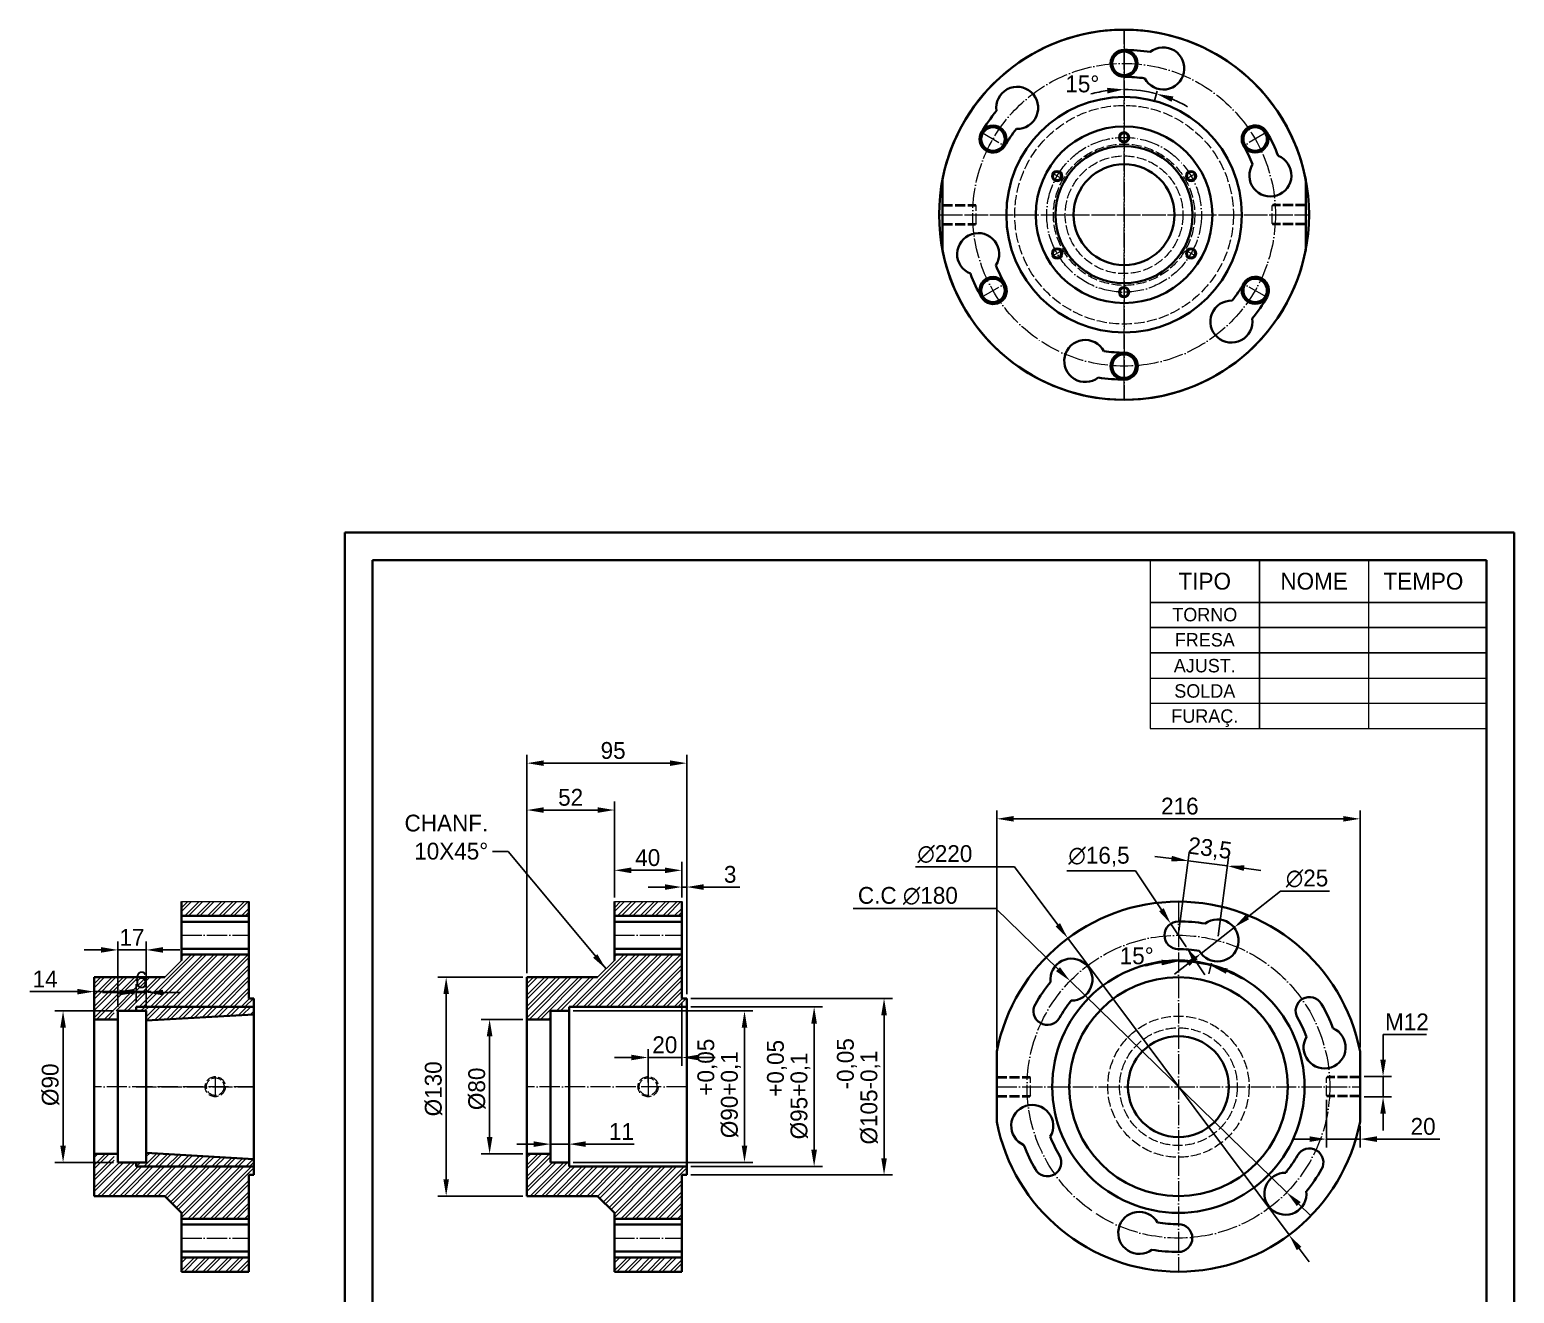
# Model space of a CAD drawing. Header units: millimetres. Extents: x 3332 to 4947, y 147 to 1429.
# Drawn here: x 3332 to 4215, y 678 to 1429 of the extents above; entities that cross this region are included whole.
import ezdxf

# ---------------------------------------------------------------- set-up
doc = ezdxf.new("R2010")
doc.units = ezdxf.units.MM
doc.header["$LTSCALE"] = 0.5
doc.linetypes.add('ACAD_ISO02W100', pattern=[15, 12, -3])
doc.linetypes.add('ACAD_ISO04W100', pattern=[30, 24, -3, 0, -3])
doc.layers.get('0').update_dxf_attribs({"lineweight": 13})
for name, color, linetype, lineweight in [('centro', 10, 'ACAD_ISO04W100', 5), ('contorno', 7, 'Continuous', 35), ('legenda', 7, 'Continuous', 35), ('tracejada', 170, 'ACAD_ISO02W100', 9)]:
    doc.layers.add(name, color=color, linetype=linetype, lineweight=lineweight)
for name, color, linetype in [('FINA', 1, 'Continuous'), ('hachura 1', 114, 'Continuous'), ('SL35', 7, 'Continuous')]:
    doc.layers.add(name, color=color, linetype=linetype)
doc.layers.add('isolante', color=7, linetype='Continuous', true_color=0xffb3c6)
doc.dimstyles.new('ISO-25', dxfattribs={"dimscale": 4, "dimtxt": 2.5, "dimasz": 2.5, "dimexe": 1.25, "dimexo": 0.625, "dimtad": 1, "dimtoh": 1, "dimdec": 1, "dimtxsty": 'Standard', "dimcen": 2.5, "dimclrd": 6, "dimclrt": 256, "dimadec": 0, "dimazin": 0, "dimtfac": 1, "dimtdec": 1, "dimtmove": 0, "dimatfit": 3, "dimfxl": 0, "dimarcsym": 0})

# ---------------------------------------------------------------- blocks, each defined once
blk = doc.blocks.new('*D14')
at = {"color": 0, "lineweight": -2, "transparency": 16777216}
for p, q in [((3907.07, 824.17), (3907.07, 965.01)), ((4123.07, 824.17), (4123.07, 965.01))]:
    blk.add_line(p, q, dxfattribs=at)
at = {"color": 6, "lineweight": -2, "transparency": 16777216}
blk.add_line((3917.07, 960.01), (4113.07, 960.01), dxfattribs=at)
at = {"color": 6, "transparency": 16777216}
for points in [[(3917.07, 961.67), (3917.07, 958.34), (3907.07, 960.01)], [(4113.07, 961.67), (4113.07, 958.34), (4123.07, 960.01)]]:
    blk.add_solid(points, dxfattribs=at)
at = {"layer": 'Defpoints', "color": 0, "transparency": 16777216}
for p in [(4123.07, 960.01), (3907.07, 821.67), (4123.07, 821.67)]:
    blk.add_point(p, dxfattribs=at)
at = {"lineweight": 9, "transparency": 16777216, "insert": (4015.92, 967.51), "char_height": 10, "attachment_point": 5}
blk.add_mtext('216', dxfattribs=at)
blk = doc.blocks.new('*D15')
at = {"color": 6, "lineweight": -2, "transparency": 16777216}
for p, q in [((3858.68, 931.52), (3917.56, 931.52)), ((3917.56, 931.52), (3943.33, 896.98)), ((4080.84, 712.62), (3949.3, 888.97)), ((4086.82, 704.6), (4092.79, 696.58))]:
    blk.add_line(p, q, dxfattribs=at)
at = {"color": 6, "transparency": 16777216}
for points in [[(3944.66, 897.98), (3941.99, 895.99), (3949.3, 888.97)], [(4088.15, 705.6), (4085.48, 703.6), (4080.84, 712.62)]]:
    blk.add_solid(points, dxfattribs=at)
at = {"layer": 'Defpoints', "color": 0, "transparency": 16777216}
for p in [(3949.3, 888.97), (4080.84, 712.62)]:
    blk.add_point(p, dxfattribs=at)
at = {"lineweight": 9, "transparency": 16777216, "insert": (3876.18, 939.02), "char_height": 10, "attachment_point": 5}
blk.add_mtext('∅220', dxfattribs=at)
blk = doc.blocks.new('*D16')
at = {"color": 6, "lineweight": -2, "transparency": 16777216}
for p, q in [((4010.98, 936.36), (4001.07, 937.67)), ((4020.9, 935.06), (4044.19, 931.99)), ((4054.11, 930.69), (4064.02, 929.38))]:
    blk.add_line(p, q, dxfattribs=at)
at = {"color": 0, "lineweight": -2, "transparency": 16777216}
for p, q in [((4015.4, 893.27), (4021.55, 940.01)), ((4038.69, 890.2), (4044.84, 936.95))]:
    blk.add_line(p, q, dxfattribs=at)
at = {"color": 6, "transparency": 16777216}
for points in [[(4011.2, 938.02), (4010.77, 934.71), (4020.9, 935.06)], [(4054.32, 932.34), (4053.89, 929.03), (4044.19, 931.99)]]:
    blk.add_solid(points, dxfattribs=at)
at = {"layer": 'Defpoints', "color": 0, "transparency": 16777216}
for p in [(4044.19, 931.99), (4015.07, 890.79), (4038.36, 887.72)]:
    blk.add_point(p, dxfattribs=at)
at = {"lineweight": 9, "transparency": 16777216, "insert": (4033.63, 941.79), "char_height": 10, "attachment_point": 5, "rotation": 352.5}
blk.add_mtext('23,5', dxfattribs=at)
blk = doc.blocks.new('*D17')
at = {"color": 0, "lineweight": -2, "transparency": 16777216}
blk.add_line((4034.74, 874.2), (4033.05, 867.89), dxfattribs=at)
at = {"color": 6, "lineweight": -2, "transparency": 16777216}
for start, end in [(97.69958, 105.39916), (75, 90), (59.60084, 67.30042)]:
    blk.add_arc((4015.07, 800.79), 74.47, start, end, dxfattribs=at)
at = {"color": 6, "transparency": 16777216}
for points in [[(4004.98, 876.25), (4005.21, 872.93), (4015.07, 875.26)], [(4043.27, 867.92), (4044.35, 871.07), (4034.34, 872.72)]]:
    blk.add_solid(points, dxfattribs=at)
at = {"layer": 'Defpoints', "color": 0, "transparency": 16777216}
for p in [(4015.07, 910.79), (4041.34, 898.83), (4028, 874.13), (4035.39, 876.62), (4015.07, 690.79)]:
    blk.add_point(p, dxfattribs=at)
at = {"lineweight": 9, "transparency": 16777216, "insert": (3990.25, 878.5), "char_height": 10, "attachment_point": 5}
blk.add_mtext('15°', dxfattribs=at)
blk = doc.blocks.new('*D18')
at = {"color": 0, "lineweight": -2, "transparency": 16777216}
for p, q in [((4103.06, 793.04), (4103.06, 764.62)), ((4123.07, 777.41), (4123.07, 764.62))]:
    blk.add_line(p, q, dxfattribs=at)
at = {"color": 6, "lineweight": -2, "transparency": 16777216}
for p, q in [((4093.06, 769.62), (4083.06, 769.62)), ((4103.06, 769.62), (4123.07, 769.62)), ((4133.07, 769.62), (4170.57, 769.62))]:
    blk.add_line(p, q, dxfattribs=at)
at = {"color": 6, "transparency": 16777216}
for points in [[(4093.06, 771.29), (4093.06, 767.96), (4103.06, 769.62)], [(4133.07, 771.29), (4133.07, 767.96), (4123.07, 769.62)]]:
    blk.add_solid(points, dxfattribs=at)
at = {"layer": 'Defpoints', "color": 0, "transparency": 16777216}
for p in [(4103.06, 795.54), (4123.07, 779.91), (4123.07, 769.62)]:
    blk.add_point(p, dxfattribs=at)
at = {"lineweight": 9, "transparency": 16777216, "insert": (4160.57, 777.12), "char_height": 10, "attachment_point": 5}
blk.add_mtext('20', dxfattribs=at)
blk = doc.blocks.new('*D19')
at = {"color": 6, "lineweight": -2, "transparency": 16777216}
for p, q in [((4136.77, 816.79), (4136.77, 831.79)), ((4136.77, 831.79), (4162.61, 831.79)), ((4136.77, 794.79), (4136.77, 806.79)), ((4136.77, 784.79), (4136.77, 774.79))]:
    blk.add_line(p, q, dxfattribs=at)
at = {"color": 0, "lineweight": -2, "transparency": 16777216}
for p, q in [((4125.57, 806.79), (4141.77, 806.79)), ((4125.57, 794.79), (4141.77, 794.79))]:
    blk.add_line(p, q, dxfattribs=at)
at = {"color": 6, "transparency": 16777216}
for points in [[(4135.11, 816.79), (4138.44, 816.79), (4136.77, 806.79)], [(4135.11, 784.79), (4138.44, 784.79), (4136.77, 794.79)]]:
    blk.add_solid(points, dxfattribs=at)
at = {"layer": 'Defpoints', "color": 0, "transparency": 16777216}
for p in [(4123.07, 806.79), (4136.77, 806.79), (4123.07, 794.79)]:
    blk.add_point(p, dxfattribs=at)
at = {"lineweight": 9, "transparency": 16777216, "insert": (4150.94, 839.29), "char_height": 10, "attachment_point": 5}
blk.add_mtext('M12', dxfattribs=at)
blk = doc.blocks.new('*D20')
at = {"color": 6, "lineweight": -2, "transparency": 16777216}
for p, q in [((3821.67, 906.68), (3906.5, 906.68)), ((3906.5, 906.68), (3943.48, 870.61)), ((4079.5, 737.95), (3950.64, 863.63)), ((4086.66, 730.97), (4093.82, 723.99))]:
    blk.add_line(p, q, dxfattribs=at)
at = {"color": 6, "transparency": 16777216}
for points in [[(3944.64, 871.8), (3942.32, 869.42), (3950.64, 863.63)], [(4087.83, 732.17), (4085.5, 729.78), (4079.5, 737.95)]]:
    blk.add_solid(points, dxfattribs=at)
at = {"layer": 'Defpoints', "color": 0, "transparency": 16777216}
for p in [(3950.64, 863.63), (4079.5, 737.95)]:
    blk.add_point(p, dxfattribs=at)
at = {"lineweight": 9, "transparency": 16777216, "insert": (3854.17, 914.18), "char_height": 10, "attachment_point": 5}
blk.add_mtext('C.C ∅180', dxfattribs=at)
blk = doc.blocks.new('*D22')
at = {"color": 6, "lineweight": -2, "transparency": 16777216}
for p, q in [((4075.7, 917), (4056.07, 901.61)), ((4104.87, 917), (4075.7, 917)), ((4028.53, 880.01), (4048.2, 895.44)), ((4020.66, 873.84), (4012.79, 867.67))]:
    blk.add_line(p, q, dxfattribs=at)
at = {"color": 6, "transparency": 16777216}
for points in [[(4055.04, 902.92), (4057.1, 900.29), (4048.2, 895.44)], [(4019.63, 875.15), (4021.69, 872.53), (4028.53, 880.01)]]:
    blk.add_solid(points, dxfattribs=at)
at = {"layer": 'Defpoints', "color": 0, "transparency": 16777216}
for p in [(4048.2, 895.44), (4028.53, 880.01)]:
    blk.add_point(p, dxfattribs=at)
at = {"transparency": 16777216, "insert": (4091.54, 924.5), "char_height": 10, "attachment_point": 5}
blk.add_mtext('∅25', dxfattribs=at)
blk = doc.blocks.new('*U25')
at = {"layer": 'centro'}
blk.add_line((0, 8), (0, -8), dxfattribs=at)
at = {"layer": 'contorno'}
for radius in [8, 7]:
    blk.add_circle((0, 0), radius, dxfattribs=at)
blk = doc.blocks.new('*U26')
at = {"layer": 'contorno', "color": 0, "linetype": 'ByBlock', "lineweight": -2, "transparency": 16777216}
blk.add_blockref('*U25', (8300.87, 2568.16), dxfattribs=at)
for p, rotation in [((8222.93, 2523.16), 59.99999999999999), ((8378.81, 2523.16), 300.0000000000001), ((8222.93, 2433.16), 120), ((8378.81, 2433.16), 240), ((8300.87, 2388.16), 180)]:
    blk.add_blockref('*U25', p, dxfattribs=dict(at, rotation=rotation))
blk = doc.blocks.new('*U27')
at = {"layer": 'centro'}
blk.add_line((0, -3), (0, 3), dxfattribs=at)
at = {"layer": 'contorno'}
for radius in [3, 2.5]:
    blk.add_circle((0, 0), radius, dxfattribs=at)
blk = doc.blocks.new('*U28')
at = {"layer": 'contorno', "color": 0, "linetype": 'ByBlock', "lineweight": -2, "transparency": 16777216}
blk.add_blockref('*U27', (14663.28, 2524.16), dxfattribs=at)
for p, rotation in [((14623.45, 2501.16), 60.00000000000001), ((14703.12, 2501.16), 299.9999999999999), ((14623.45, 2455.16), 120), ((14703.12, 2455.16), 240), ((14663.28, 2432.16), 180)]:
    blk.add_blockref('*U27', p, dxfattribs=dict(at, rotation=rotation))
blk = doc.blocks.new('*D36')
at = {"color": 0, "lineweight": -2, "transparency": 16777216}
blk.add_line((4002.42, 1392.5), (4000.73, 1386.19), dxfattribs=at)
at = {"color": 6, "lineweight": -2, "transparency": 16777216}
for start, end in [(97.69958, 105.39916), (75, 90), (59.60084, 67.30042)]:
    blk.add_arc((3982.75, 1319.09), 74.47, start, end, dxfattribs=at)
at = {"color": 6, "transparency": 16777216}
for points in [[(3972.66, 1394.55), (3972.88, 1391.22), (3982.75, 1393.56)], [(4010.95, 1386.21), (4012.03, 1389.37), (4002.02, 1391.02)]]:
    blk.add_solid(points, dxfattribs=at)
at = {"layer": 'Defpoints', "color": 0, "transparency": 16777216}
for p in [(3982.75, 1429.09), (4009.02, 1417.13), (4003.07, 1394.91), (3995.68, 1392.43), (3982.75, 1209.09)]:
    blk.add_point(p, dxfattribs=at)
at = {"lineweight": 9, "transparency": 16777216, "insert": (3957.93, 1396.8), "char_height": 10, "attachment_point": 5}
blk.add_mtext('15°', dxfattribs=at)
blk = doc.blocks.new('*U34')
at = {"layer": 'contorno'}
for centre, radius, start, end in [((-13.9, 3.07), 8, 90, 270), ((-13.9, -86.93), 98, 80.8622, 90), ((9.4, 0), 12.5, 207.92184, 128.20169), ((-13.9, -86.93), 82, 81.4092, 90)]:
    blk.add_arc(centre, radius, start, end, dxfattribs=at)
blk = doc.blocks.new('*U35')
at = {"layer": 'contorno', "color": 0, "linetype": 'ByBlock', "lineweight": -2, "transparency": 16777216}
blk.add_blockref('*U34', (4028.97, 887.72), dxfattribs=at)
for p, rotation in [((3946.79, 856.19), 60.00000000000001), ((4097.36, 832.32), 299.9999999999999), ((3933.01, 769.26), 120), ((4083.58, 745.39), 240), ((4001.4, 713.86), 180)]:
    blk.add_blockref('*U34', p, dxfattribs=dict(at, rotation=rotation))
blk = doc.blocks.new('*D37')
at = {"color": 0, "lineweight": -2, "transparency": 16777216}
for p, q in [((3627.67, 868.29), (3627.67, 998.09)), ((3722.67, 855.79), (3722.67, 998.09))]:
    blk.add_line(p, q, dxfattribs=at)
at = {"color": 6, "lineweight": -2, "transparency": 16777216}
blk.add_line((3637.67, 993.09), (3712.67, 993.09), dxfattribs=at)
at = {"color": 6, "transparency": 16777216}
for points in [[(3637.67, 994.76), (3637.67, 991.43), (3627.67, 993.09)], [(3712.67, 994.76), (3712.67, 991.43), (3722.67, 993.09)]]:
    blk.add_solid(points, dxfattribs=at)
at = {"layer": 'Defpoints', "color": 0, "transparency": 16777216}
for p in [(3722.67, 993.09), (3627.67, 865.79), (3722.67, 853.29)]:
    blk.add_point(p, dxfattribs=at)
at = {"transparency": 16777216, "insert": (3678.9, 1000.59), "char_height": 10, "attachment_point": 5}
blk.add_mtext('95', dxfattribs=at)
blk = doc.blocks.new('*D38')
at = {"color": 6, "lineweight": -2, "transparency": 16777216}
for p, q in [((3709.67, 919.44), (3699.67, 919.44)), ((3719.67, 919.44), (3722.67, 919.44)), ((3732.67, 919.44), (3754.34, 919.44))]:
    blk.add_line(p, q, dxfattribs=at)
at = {"color": 0, "lineweight": -2, "transparency": 16777216}
for p, q in [((3719.67, 913.29), (3719.67, 924.44)), ((3722.67, 855.79), (3722.67, 924.44))]:
    blk.add_line(p, q, dxfattribs=at)
at = {"color": 6, "transparency": 16777216}
for points in [[(3709.67, 921.11), (3709.67, 917.78), (3719.67, 919.44)], [(3732.67, 921.11), (3732.67, 917.78), (3722.67, 919.44)]]:
    blk.add_solid(points, dxfattribs=at)
at = {"layer": 'Defpoints', "color": 0, "transparency": 16777216}
for p in [(3722.67, 919.44), (3719.67, 910.79), (3722.67, 853.29)]:
    blk.add_point(p, dxfattribs=at)
at = {"transparency": 16777216, "insert": (3748.51, 926.94), "char_height": 10, "attachment_point": 5}
blk.add_mtext('3', dxfattribs=at)
blk = doc.blocks.new('*D39')
at = {"color": 0, "lineweight": -2, "transparency": 16777216}
for p, q in [((3679.67, 913.29), (3679.67, 934.4)), ((3719.67, 913.29), (3719.67, 934.4))]:
    blk.add_line(p, q, dxfattribs=at)
at = {"color": 6, "lineweight": -2, "transparency": 16777216}
blk.add_line((3689.67, 929.4), (3709.67, 929.4), dxfattribs=at)
at = {"color": 6, "transparency": 16777216}
for points in [[(3689.67, 931.06), (3689.67, 927.73), (3679.67, 929.4)], [(3709.67, 931.06), (3709.67, 927.73), (3719.67, 929.4)]]:
    blk.add_solid(points, dxfattribs=at)
at = {"layer": 'Defpoints', "color": 0, "transparency": 16777216}
for p in [(3719.67, 929.4), (3679.67, 910.79), (3719.67, 910.79)]:
    blk.add_point(p, dxfattribs=at)
at = {"transparency": 16777216, "insert": (3699.49, 936.9), "char_height": 10, "attachment_point": 5}
blk.add_mtext('40', dxfattribs=at)
blk = doc.blocks.new('*D40')
at = {"color": 0, "lineweight": -2, "transparency": 16777216}
for p, q in [((3627.67, 868.29), (3627.67, 970.23)), ((3679.67, 913.29), (3679.67, 970.23))]:
    blk.add_line(p, q, dxfattribs=at)
at = {"color": 6, "lineweight": -2, "transparency": 16777216}
blk.add_line((3637.67, 965.23), (3669.67, 965.23), dxfattribs=at)
at = {"color": 6, "transparency": 16777216}
for points in [[(3637.67, 966.89), (3637.67, 963.56), (3627.67, 965.23)], [(3669.67, 966.89), (3669.67, 963.56), (3679.67, 965.23)]]:
    blk.add_solid(points, dxfattribs=at)
at = {"layer": 'Defpoints', "color": 0, "transparency": 16777216}
for p in [(3679.67, 965.23), (3679.67, 910.79), (3627.67, 865.79)]:
    blk.add_point(p, dxfattribs=at)
at = {"transparency": 16777216, "insert": (3653.65, 972.73), "char_height": 10, "attachment_point": 5}
blk.add_mtext('52', dxfattribs=at)
blk = doc.blocks.new('*D41')
at = {"color": 0, "lineweight": -2, "transparency": 16777216}
for p, q in [((3625.17, 865.79), (3574.63, 865.79)), ((3625.17, 735.79), (3574.63, 735.79))]:
    blk.add_line(p, q, dxfattribs=at)
at = {"color": 6, "lineweight": -2, "transparency": 16777216}
blk.add_line((3579.63, 745.79), (3579.63, 855.79), dxfattribs=at)
at = {"color": 6, "transparency": 16777216}
for points in [[(3577.97, 855.79), (3581.3, 855.79), (3579.63, 865.79)], [(3577.97, 745.79), (3581.3, 745.79), (3579.63, 735.79)]]:
    blk.add_solid(points, dxfattribs=at)
at = {"layer": 'Defpoints', "color": 0, "transparency": 16777216}
for p in [(3579.63, 865.79), (3627.67, 865.79), (3627.67, 735.79)]:
    blk.add_point(p, dxfattribs=at)
at = {"transparency": 16777216, "insert": (3572.13, 799.5), "char_height": 10, "attachment_point": 5, "rotation": 90}
blk.add_mtext('Ø130', dxfattribs=at)
blk = doc.blocks.new('*D42')
at = {"color": 0, "lineweight": -2, "transparency": 16777216}
for p, q in [((3625.17, 840.79), (3600.45, 840.79)), ((3625.17, 760.79), (3600.45, 760.79))]:
    blk.add_line(p, q, dxfattribs=at)
at = {"color": 6, "lineweight": -2, "transparency": 16777216}
blk.add_line((3605.45, 770.79), (3605.45, 830.79), dxfattribs=at)
at = {"color": 6, "transparency": 16777216}
for points in [[(3603.78, 830.79), (3607.11, 830.79), (3605.45, 840.79)], [(3603.78, 770.79), (3607.11, 770.79), (3605.45, 760.79)]]:
    blk.add_solid(points, dxfattribs=at)
at = {"layer": 'Defpoints', "color": 0, "transparency": 16777216}
for p in [(3605.45, 840.79), (3627.67, 840.79), (3627.67, 760.79)]:
    blk.add_point(p, dxfattribs=at)
at = {"transparency": 16777216, "insert": (3597.95, 799.5), "char_height": 10, "attachment_point": 5, "rotation": 90}
blk.add_mtext('Ø80', dxfattribs=at)
blk = doc.blocks.new('*D43')
at = {"color": 0, "lineweight": -2, "transparency": 16777216}
for p, q in [((3725.17, 853.29), (3845.02, 853.29)), ((3725.17, 748.29), (3845.02, 748.29))]:
    blk.add_line(p, q, dxfattribs=at)
at = {"color": 6, "lineweight": -2, "transparency": 16777216}
blk.add_line((3840.02, 758.29), (3840.02, 843.29), dxfattribs=at)
at = {"color": 6, "transparency": 16777216}
for points in [[(3838.36, 843.29), (3841.69, 843.29), (3840.02, 853.29)], [(3838.36, 758.29), (3841.69, 758.29), (3840.02, 748.29)]]:
    blk.add_solid(points, dxfattribs=at)
at = {"layer": 'Defpoints', "color": 0, "transparency": 16777216}
for p in [(3722.67, 853.29), (3840.02, 853.29), (3722.67, 748.29)]:
    blk.add_point(p, dxfattribs=at)
at = {"lineweight": 9, "transparency": 16777216, "insert": (3824.19, 798.02), "char_height": 10, "attachment_point": 5, "rotation": 90}
blk.add_mtext('Ø105\\S-0,05^ -0,1;', dxfattribs=at)
blk = doc.blocks.new('*D44')
at = {"color": 0, "lineweight": -2, "transparency": 16777216}
for p, q in [((3725.17, 848.29), (3803.43, 848.29)), ((3725.17, 753.29), (3803.43, 753.29))]:
    blk.add_line(p, q, dxfattribs=at)
at = {"color": 6, "lineweight": -2, "transparency": 16777216}
blk.add_line((3798.43, 838.29), (3798.43, 763.29), dxfattribs=at)
at = {"color": 6, "transparency": 16777216}
for points in [[(3796.76, 838.29), (3800.09, 838.29), (3798.43, 848.29)], [(3796.76, 763.29), (3800.09, 763.29), (3798.43, 753.29)]]:
    blk.add_solid(points, dxfattribs=at)
at = {"layer": 'Defpoints', "color": 0, "transparency": 16777216}
for p in [(3722.67, 848.29), (3722.67, 753.29), (3798.43, 753.29)]:
    blk.add_point(p, dxfattribs=at)
at = {"lineweight": 9, "transparency": 16777216, "insert": (3782.59, 799.02), "char_height": 10, "attachment_point": 5, "rotation": 90}
blk.add_mtext('Ø95\\S+0,05^ +0,1;', dxfattribs=at)
blk = doc.blocks.new('*D45')
at = {"color": 0, "lineweight": -2, "transparency": 16777216}
for p, q in [((3655.17, 845.79), (3762.02, 845.79)), ((3655.17, 755.79), (3762.02, 755.79))]:
    blk.add_line(p, q, dxfattribs=at)
at = {"color": 6, "lineweight": -2, "transparency": 16777216}
blk.add_line((3757.02, 835.79), (3757.02, 765.79), dxfattribs=at)
at = {"color": 6, "transparency": 16777216}
for points in [[(3755.36, 835.79), (3758.69, 835.79), (3757.02, 845.79)], [(3755.36, 765.79), (3758.69, 765.79), (3757.02, 755.79)]]:
    blk.add_solid(points, dxfattribs=at)
at = {"layer": 'Defpoints', "color": 0, "transparency": 16777216}
for p in [(3652.67, 845.79), (3652.67, 755.79), (3757.02, 755.79)]:
    blk.add_point(p, dxfattribs=at)
at = {"lineweight": 9, "transparency": 16777216, "insert": (3741.19, 799.74), "char_height": 10, "attachment_point": 5, "rotation": 90}
blk.add_mtext('Ø90\\S+0,05^ +0,1;', dxfattribs=at)
blk = doc.blocks.new('*D48')
at = {"color": 6, "lineweight": -2, "transparency": 16777216}
for p, q in [((3948.67, 929.1), (3989.51, 929.1)), ((3989.51, 929.1), (4004.94, 905.97)), ((4019.65, 883.93), (4010.49, 897.65)), ((4025.2, 875.61), (4030.75, 867.29))]:
    blk.add_line(p, q, dxfattribs=at)
at = {"color": 6, "transparency": 16777216}
for points in [[(4006.33, 906.9), (4003.55, 905.05), (4010.49, 897.65)], [(4026.59, 876.54), (4023.82, 874.69), (4019.65, 883.93)]]:
    blk.add_solid(points, dxfattribs=at)
at = {"layer": 'Defpoints', "color": 0, "transparency": 16777216}
for p in [(4010.49, 897.65), (4019.65, 883.93)]:
    blk.add_point(p, dxfattribs=at)
at = {"transparency": 16777216, "insert": (3967.84, 937.43), "char_height": 10, "attachment_point": 5}
blk.add_mtext('∅16,5', dxfattribs=at)
blk = doc.blocks.new('*U49')
at = {"layer": 'contorno'}
for centre, radius, start, end in [((-13.77, 3.07), 8.25, 90, 270), ((-13.77, -86.68), 98, 80.70255, 90), ((9.52, 0), 12.5, 209.34562, 126.64592), ((-13.77, -87.18), 82, 81.304, 90)]:
    blk.add_arc(centre, radius, start, end, dxfattribs=at)
blk = doc.blocks.new('*U50')
at = {"layer": 'contorno', "color": 0, "linetype": 'ByBlock', "lineweight": -2, "transparency": 16777216}
blk.add_blockref('*U49', (4028.84, 887.72), dxfattribs=at)
for p, rotation in [((3946.67, 856.18), 60.00000000000001), ((4097.24, 832.33), 299.9999999999999), ((3932.9, 769.25), 120), ((4083.47, 745.4), 240), ((4001.3, 713.86), 180)]:
    blk.add_blockref('*U49', p, dxfattribs=dict(at, rotation=rotation))
blk = doc.blocks.new('*D56')
at = {"color": 0, "lineweight": -2, "transparency": 16777216}
for p, q in [((3719.67, 850.79), (3719.67, 813.13)), ((3699.67, 803.29), (3699.67, 823.13))]:
    blk.add_line(p, q, dxfattribs=at)
at = {"color": 6, "lineweight": -2, "transparency": 16777216}
for p, q in [((3689.67, 818.13), (3679.67, 818.13)), ((3719.67, 818.13), (3699.67, 818.13)), ((3729.67, 818.13), (3739.67, 818.13))]:
    blk.add_line(p, q, dxfattribs=at)
at = {"color": 6, "transparency": 16777216}
for points in [[(3689.67, 819.8), (3689.67, 816.47), (3699.67, 818.13)], [(3729.67, 819.8), (3729.67, 816.47), (3719.67, 818.13)]]:
    blk.add_solid(points, dxfattribs=at)
at = {"layer": 'Defpoints', "color": 0, "transparency": 16777216}
for p in [(3719.67, 853.29), (3699.67, 818.13), (3699.67, 800.79)]:
    blk.add_point(p, dxfattribs=at)
at = {"transparency": 16777216, "insert": (3709.67, 825.63), "char_height": 10, "attachment_point": 5}
blk.add_mtext('20', dxfattribs=at)
blk = doc.blocks.new('*D60')
at = {"layer": 'contorno', "color": 0, "lineweight": -2, "transparency": 16777216}
for p, q in [((3641.67, 758.29), (3641.67, 771.63)), ((3652.67, 758.29), (3652.67, 771.63))]:
    blk.add_line(p, q, dxfattribs=at)
at = {"layer": 'contorno', "color": 6, "lineweight": -2, "transparency": 16777216}
for p, q in [((3631.67, 766.63), (3621.67, 766.63)), ((3641.67, 766.63), (3652.67, 766.63)), ((3662.67, 766.63), (3691.34, 766.63))]:
    blk.add_line(p, q, dxfattribs=at)
at = {"layer": 'contorno', "color": 6, "transparency": 16777216}
for points in [[(3631.67, 768.3), (3631.67, 764.97), (3641.67, 766.63)], [(3662.67, 768.3), (3662.67, 764.97), (3652.67, 766.63)]]:
    blk.add_solid(points, dxfattribs=at)
at = {"layer": 'Defpoints', "color": 0, "transparency": 16777216}
for p in [(3652.67, 766.63), (3641.67, 755.79), (3652.67, 755.79)]:
    blk.add_point(p, dxfattribs=at)
at = {"layer": 'contorno', "transparency": 16777216, "insert": (3683.84, 774.13), "char_height": 10, "attachment_point": 5}
blk.add_mtext('11', dxfattribs=at)
blk = doc.blocks.new('*D65')
at = {"color": 0, "lineweight": -2, "transparency": 16777216}
for p, q in [((3384.29, 848.29), (3384.29, 887.08)), ((3401.29, 848.29), (3401.29, 887.08))]:
    blk.add_line(p, q, dxfattribs=at)
at = {"color": 6, "lineweight": -2, "transparency": 16777216}
for p, q in [((3374.29, 882.08), (3364.29, 882.08)), ((3401.29, 882.08), (3384.29, 882.08)), ((3411.29, 882.08), (3421.29, 882.08))]:
    blk.add_line(p, q, dxfattribs=at)
at = {"color": 6, "transparency": 16777216}
for points in [[(3374.29, 883.75), (3374.29, 880.42), (3384.29, 882.08)], [(3411.29, 883.75), (3411.29, 880.42), (3401.29, 882.08)]]:
    blk.add_solid(points, dxfattribs=at)
at = {"layer": 'Defpoints', "color": 0, "transparency": 16777216}
for p in [(3384.29, 882.08), (3384.29, 845.79), (3401.29, 845.79)]:
    blk.add_point(p, dxfattribs=at)
at = {"transparency": 16777216, "insert": (3392.79, 889.58), "char_height": 10, "attachment_point": 5}
blk.add_mtext('17', dxfattribs=at)
blk = doc.blocks.new('*D66')
at = {"color": 0, "lineweight": -2, "transparency": 16777216}
for p, q in [((3381.79, 845.79), (3346.81, 845.79)), ((3381.79, 755.79), (3346.81, 755.79))]:
    blk.add_line(p, q, dxfattribs=at)
at = {"color": 6, "lineweight": -2, "transparency": 16777216}
blk.add_line((3351.81, 765.79), (3351.81, 835.79), dxfattribs=at)
at = {"color": 6, "transparency": 16777216}
for points in [[(3350.15, 835.79), (3353.48, 835.79), (3351.81, 845.79)], [(3350.15, 765.79), (3353.48, 765.79), (3351.81, 755.79)]]:
    blk.add_solid(points, dxfattribs=at)
at = {"layer": 'Defpoints', "color": 0, "transparency": 16777216}
for p in [(3351.81, 845.79), (3384.29, 845.79), (3384.29, 755.79)]:
    blk.add_point(p, dxfattribs=at)
at = {"transparency": 16777216, "insert": (3344.31, 801.92), "char_height": 10, "attachment_point": 5, "rotation": 90}
blk.add_mtext('Ø90', dxfattribs=at)
blk = doc.blocks.new('*D67')
at = {"color": 6, "lineweight": -2, "transparency": 16777216}
for p, q in [((3385.29, 856.74), (3375.29, 856.74)), ((3395.29, 856.74), (3401.29, 856.74)), ((3411.29, 856.74), (3421.29, 856.74))]:
    blk.add_line(p, q, dxfattribs=at)
at = {"color": 0, "lineweight": -2, "transparency": 16777216}
for p, q in [((3395.29, 850.79), (3395.29, 861.74)), ((3401.29, 848.29), (3401.29, 861.74))]:
    blk.add_line(p, q, dxfattribs=at)
at = {"color": 6, "transparency": 16777216}
for points in [[(3385.29, 858.4), (3385.29, 855.07), (3395.29, 856.74)], [(3411.29, 858.4), (3411.29, 855.07), (3401.29, 856.74)]]:
    blk.add_solid(points, dxfattribs=at)
at = {"layer": 'Defpoints', "color": 0, "transparency": 16777216}
for p in [(3401.29, 856.74), (3395.29, 848.29), (3401.29, 845.79)]:
    blk.add_point(p, dxfattribs=at)
at = {"transparency": 16777216, "insert": (3398.29, 864.24), "char_height": 10, "attachment_point": 5}
blk.add_mtext('6', dxfattribs=at)
blk = doc.blocks.new('*D72')
at = {"layer": 'contorno', "color": 6, "lineweight": -2, "transparency": 16777216}
for p, q in [((3360.29, 857.29), (3331.96, 857.29)), ((3384.29, 857.29), (3370.29, 857.29)), ((3394.29, 857.29), (3404.29, 857.29))]:
    blk.add_line(p, q, dxfattribs=at)
at = {"layer": 'contorno', "color": 0, "lineweight": -2, "transparency": 16777216}
for p, q in [((3370.29, 848.29), (3370.29, 862.29)), ((3384.29, 848.29), (3384.29, 862.29))]:
    blk.add_line(p, q, dxfattribs=at)
at = {"layer": 'contorno', "color": 6, "transparency": 16777216}
for points in [[(3360.29, 858.95), (3360.29, 855.62), (3370.29, 857.29)], [(3394.29, 858.95), (3394.29, 855.62), (3384.29, 857.29)]]:
    blk.add_solid(points, dxfattribs=at)
at = {"layer": 'Defpoints', "color": 0, "transparency": 16777216}
for p in [(3370.29, 857.29), (3370.29, 845.79), (3384.29, 845.79)]:
    blk.add_point(p, dxfattribs=at)
at = {"layer": 'contorno', "transparency": 16777216, "insert": (3341.12, 864.79), "char_height": 10, "attachment_point": 5}
blk.add_mtext('14', dxfattribs=at)

msp = doc.modelspace()

# ---------------------------------------------------------------- hatches: boundary and pattern name
at = {"layer": 'hachura 1'}
h = msp.add_hatch(dxfattribs=at)
h.set_pattern_fill('ANSI32', color=256, scale=0.5)
h.set_pattern_definition([(45, (-16685.2138, -1426.2037), (-3.367596, 3.367596), []), (45, (-16682.9687, -1426.2037), (-3.367596, 3.367596), [])])
h.paths.add_polyline_path([(3422.29, 910.79), (3422.29, 902.29), (3462.29, 902.29), (3462.29, 910.79)])
h.paths.add_polyline_path([(3465.29, 848.29), (3465.29, 853.29), (3462.29, 853.29), (3462.29, 879.29), (3422.29, 879.29), (3422.29, 875.79), (3412.29, 865.79), (3370.29, 865.79), (3370.29, 840.79), (3382.29, 840.79), (3382.29, 845.79), (3395.29, 845.79), (3395.29, 848.29)])
h.paths.add_polyline_path([(3395.29, 753.29), (3395.29, 755.79), (3382.29, 755.79), (3382.29, 760.79), (3370.29, 760.79), (3370.29, 735.79), (3412.29, 735.79), (3422.29, 725.79), (3422.29, 722.29), (3462.29, 722.29), (3462.29, 748.29), (3465.29, 748.29), (3465.29, 753.29)])
h.paths.add_polyline_path([(3462.29, 690.79), (3462.29, 699.29), (3422.29, 699.29), (3422.29, 690.79)])
h = msp.add_hatch(dxfattribs=at)
h.set_pattern_fill('ANSI32', color=256, scale=0.5)
h.set_pattern_definition([(45, (-16427.833, -1426.2037), (-3.367596, 3.367596), []), (45, (-16425.588, -1426.2037), (-3.367596, 3.367596), [])])
h.paths.add_polyline_path([(3679.67, 910.79), (3679.67, 902.29), (3719.67, 902.29), (3719.67, 910.79)])
h.paths.add_polyline_path([(3722.67, 848.29), (3722.67, 853.29), (3719.67, 853.29), (3719.67, 879.29), (3679.67, 879.29), (3679.67, 875.79), (3669.67, 865.79), (3627.67, 865.79), (3627.67, 840.79), (3641.67, 840.79), (3641.67, 845.79), (3652.67, 845.79), (3652.67, 848.29)])
h.paths.add_polyline_path([(3652.67, 753.29), (3652.67, 755.79), (3641.67, 755.79), (3641.67, 760.79), (3627.67, 760.79), (3627.67, 735.79), (3669.67, 735.79), (3679.67, 725.79), (3679.67, 722.29), (3719.67, 722.29), (3719.67, 748.29), (3722.67, 748.29), (3722.67, 753.29)])
h.paths.add_polyline_path([(3719.67, 690.79), (3719.67, 699.29), (3679.67, 699.29), (3679.67, 690.79)])
at = {"layer": 'isolante'}
h = msp.add_hatch(dxfattribs=at)
h.set_pattern_fill('ANSI32', color=256, scale=0.5)
h.set_pattern_definition([(45, (-16805.464, -1421.8864), (-3.367596, 3.367596), []), (45, (-16803.219, -1421.8864), (-3.367596, 3.367596), [])])
h.paths.add_polyline_path([(3465.29, 843.79), (3465.29, 848.29), (3395.29, 848.29), (3395.29, 845.79), (3401.29, 845.79), (3401.29, 840.13)])
h.paths.add_polyline_path([(3401.29, 761.45), (3401.29, 755.79), (3395.29, 755.79), (3395.29, 753.29), (3465.29, 753.29), (3465.29, 757.79)])

# ---------------------------------------------------------------- linework, layer by layer
at = {"color": 0}
for p, q in [((3422.29, 910.79), (3462.29, 910.79)), ((3679.67, 910.79), (3719.67, 910.79)), ((3412.29, 865.79), (3422.29, 875.79)), ((3669.67, 865.79), (3679.67, 875.79))]:
    msp.add_line(p, q, dxfattribs=at)
for points in [[(3998.24, 1028.67), (4198.24, 1028.67), (4198.24, 1113.67), (3998.24, 1113.67)], [(3998.24, 1113.67), (3998.24, 1088.67), (4198.24, 1088.67), (4198.24, 1113.67)], [(3998.24, 1028.67), (4063.24, 1028.67), (4063.24, 1113.67), (3998.24, 1113.67)], [(4063.24, 1028.67), (4128.24, 1028.67), (4128.24, 1113.67), (4063.24, 1113.67)], [(3998.24, 1088.67), (3998.24, 1073.67), (4198.24, 1073.67), (4198.24, 1088.67)], [(3998.24, 1013.67), (4063.24, 1013.67), (4063.24, 1088.67), (3998.24, 1088.67)], [(3998.24, 1013.67), (4198.24, 1013.67), (4198.24, 1088.67), (3998.24, 1088.67)], [(4063.24, 1013.67), (4128.24, 1013.67), (4128.24, 1088.67), (4063.24, 1088.67)], [(3998.24, 1073.67), (3998.24, 1058.67), (4198.24, 1058.67), (4198.24, 1073.67)], [(3998.24, 1058.67), (3998.24, 1043.67), (4198.24, 1043.67), (4198.24, 1058.67)]]:
    msp.add_lwpolyline(points, close=True)
at = {"layer": 'centro'}
for p, q in [((3982.75, 1209.09), (3982.75, 1429.09)), ((3872.75, 1319.09), (4092.75, 1319.09)), ((3442.29, 806.79), (3442.29, 794.79)), ((3699.67, 806.79), (3699.67, 794.79))]:
    msp.add_line(p, q, dxfattribs=at)
at = {"layer": 'centro', "linetype": 'ACAD_ISO04W100'}
for p, q in [((3982.75, 1429.09), (3982.75, 1209.09)), ((3874.75, 1319.09), (4090.98, 1319.09)), ((4015.07, 910.79), (4015.07, 690.79)), ((3422.29, 890.79), (3462.29, 890.79)), ((3679.67, 890.79), (3719.67, 890.79)), ((3465.29, 800.79), (3370.29, 800.79)), ((3722.67, 800.79), (3627.67, 800.79)), ((3907.07, 800.79), (4123.3, 800.79)), ((3422.29, 710.79), (3462.29, 710.79)), ((3679.67, 710.79), (3719.67, 710.79))]:
    msp.add_line(p, q, dxfattribs=at)
at = {"layer": 'centro', "color": 1}
msp.add_line((3395.29, 800.79), (3465.29, 800.79), dxfattribs=at)
at = {"layer": 'centro'}
for radius in [90, 46]:
    msp.add_circle((3982.75, 1319.09), radius, dxfattribs=at)
at = {"layer": 'centro', "linetype": 'ACAD_ISO04W100'}
for centre in [(3982.75, 1319.09), (4015.07, 800.79)]:
    msp.add_circle(centre, 90, dxfattribs=at)
at = {"layer": 'contorno'}
for p, q in [((3874.75, 1339.97), (3874.75, 1298.21)), ((4090.75, 1339.97), (4090.75, 1298.21)), ((3422.29, 902.29), (3462.29, 902.29)), ((3679.67, 902.29), (3719.67, 902.29)), ((3422.29, 898.79), (3462.29, 898.79)), ((3679.67, 898.79), (3719.67, 898.79)), ((3422.29, 882.79), (3462.29, 882.79)), ((3422.29, 879.29), (3462.29, 879.29)), ((3679.67, 882.79), (3719.67, 882.79)), ((3679.67, 879.29), (3719.67, 879.29)), ((3465.29, 843.79), (3401.29, 840.13)), ((3907.07, 821.67), (3907.07, 779.91)), ((4123.07, 821.67), (4123.07, 779.91)), ((3465.29, 757.79), (3401.29, 761.45)), ((3422.29, 722.29), (3462.29, 722.29)), ((3422.29, 718.79), (3462.29, 718.79)), ((3679.67, 722.29), (3719.67, 722.29)), ((3679.67, 718.79), (3719.67, 718.79)), ((3422.29, 702.79), (3462.29, 702.79)), ((3422.29, 699.29), (3462.29, 699.29)), ((3679.67, 702.79), (3719.67, 702.79)), ((3679.67, 699.29), (3719.67, 699.29))]:
    msp.add_line(p, q, dxfattribs=at)
at = {"layer": 'contorno', "color": 0}
for p, q in [((3422.29, 875.79), (3422.29, 910.79)), ((3462.29, 910.79), (3462.29, 853.29)), ((3679.67, 875.79), (3679.67, 910.79)), ((3719.67, 910.79), (3719.67, 853.29)), ((3412.29, 865.79), (3370.29, 865.79)), ((3370.29, 800.79), (3370.29, 865.79)), ((3669.67, 865.79), (3627.67, 865.79)), ((3627.67, 800.79), (3627.67, 865.79)), ((3465.29, 848.29), (3395.29, 848.29)), ((3395.29, 845.79), (3395.29, 848.29)), ((3462.29, 853.29), (3465.29, 853.29)), ((3465.29, 853.29), (3462.29, 853.29)), ((3465.29, 853.29), (3465.29, 748.29)), ((3722.67, 848.29), (3652.67, 848.29)), ((3652.67, 753.29), (3652.67, 848.29)), ((3719.67, 853.29), (3722.67, 853.29)), ((3722.67, 853.29), (3719.67, 853.29)), ((3722.67, 853.29), (3722.67, 748.29)), ((3384.29, 840.79), (3370.29, 840.79)), ((3384.29, 755.79), (3384.29, 845.79)), ((3395.29, 845.79), (3384.29, 845.79)), ((3401.29, 755.79), (3401.29, 845.79)), ((3641.67, 840.79), (3627.67, 840.79)), ((3641.67, 755.79), (3641.67, 845.79)), ((3652.67, 845.79), (3641.67, 845.79)), ((3370.29, 800.79), (3370.29, 735.79)), ((3627.67, 800.79), (3627.67, 735.79)), ((3384.29, 760.79), (3370.29, 760.79)), ((3641.67, 760.79), (3627.67, 760.79)), ((3395.29, 755.79), (3384.29, 755.79)), ((3395.29, 753.29), (3395.29, 755.79)), ((3465.29, 753.29), (3395.29, 753.29)), ((3652.67, 755.79), (3641.67, 755.79)), ((3722.67, 753.29), (3652.67, 753.29)), ((3462.29, 748.29), (3465.29, 748.29)), ((3465.29, 748.29), (3462.29, 748.29)), ((3462.29, 748.29), (3462.29, 690.79)), ((3719.67, 748.29), (3722.67, 748.29)), ((3722.67, 748.29), (3719.67, 748.29)), ((3719.67, 748.29), (3719.67, 690.79)), ((3412.29, 735.79), (3370.29, 735.79)), ((3412.29, 735.79), (3422.29, 725.79)), ((3669.67, 735.79), (3627.67, 735.79)), ((3669.67, 735.79), (3679.67, 725.79)), ((3422.29, 725.79), (3422.29, 690.79)), ((3679.67, 725.79), (3679.67, 690.79)), ((3422.29, 690.79), (3462.29, 690.79)), ((3679.67, 690.79), (3719.67, 690.79))]:
    msp.add_line(p, q, dxfattribs=at)
at = {"layer": 'contorno'}
msp.add_lwpolyline([(3384.29, 755.79), (3401.29, 755.79), (3401.29, 845.79), (3384.29, 845.79)], close=True, dxfattribs=at)
for centre, radius in [((3982.75, 1319.09), 110), ((3982.75, 1319.09), 52.5), ((3982.75, 1319.09), 40.75), ((4015.07, 800.79), 75), ((4015.07, 800.79), 65)]:
    msp.add_circle(centre, radius, dxfattribs=at)
at = {"layer": 'contorno', "color": 0}
for centre, radius in [((3982.75, 1319.09), 70), ((3982.75, 1319.09), 30), ((4015.07, 800.79), 30)]:
    msp.add_circle(centre, radius, dxfattribs=at)
at = {"layer": 'contorno'}
for centre, start, end in [((3982.75, 1319.09), 10.94251, 169.05749), ((3982.75, 1319.09), 190.94251, 349.05749), ((4015.07, 800.79), 10.94251, 169.05749), ((4015.07, 800.79), 190.94251, 349.05749)]:
    msp.add_arc(centre, 110, start, end, dxfattribs=at)
at = {"layer": 'FINA', "color": 7}
for p, q in [((3395.29, 848.29), (3395.29, 845.79)), ((3395.29, 755.79), (3395.29, 753.29))]:
    msp.add_line(p, q, dxfattribs=at)
at = {"layer": 'legenda'}
for p, q in [((4214.8, 1130.23), (3519.28, 1130.23)), ((3519.28, 1130.23), (3519.28, 146.57)), ((4214.8, 146.57), (4214.8, 1130.23)), ((4198.24, 1113.67), (3535.84, 1113.67)), ((3535.84, 1113.67), (3535.84, 163.13)), ((4198.24, 163.13), (4198.24, 1113.67))]:
    msp.add_line(p, q, dxfattribs=at)
at = {"layer": 'SL35', "color": 0}
for p, q in [((3395.29, 848.29), (3465.29, 848.29)), ((3465.29, 848.29), (3465.29, 800.79)), ((3465.29, 848.29), (3465.29, 753.29)), ((3395.29, 753.29), (3465.29, 753.29))]:
    msp.add_line(p, q, dxfattribs=at)
at = {"layer": 'tracejada'}
for p, q in [((3874.75, 1325.09), (3894.33, 1325.09)), ((3874.75, 1324.34), (3894.76, 1324.34)), ((3894.76, 1324.34), (3894.33, 1325.09)), ((4070.74, 1324.34), (4071.18, 1325.09)), ((4090.75, 1324.34), (4070.74, 1324.34)), ((4090.75, 1325.09), (4071.18, 1325.09)), ((3874.75, 1313.84), (3894.76, 1313.84)), ((3874.75, 1313.09), (3894.33, 1313.09)), ((3894.76, 1313.84), (3894.33, 1313.09)), ((4070.74, 1313.84), (4071.18, 1313.09)), ((4090.75, 1313.84), (4070.74, 1313.84)), ((4090.75, 1313.09), (4071.18, 1313.09)), ((3907.07, 806.79), (3926.65, 806.79)), ((3907.07, 806.04), (3927.08, 806.04)), ((3927.08, 806.04), (3926.65, 806.79)), ((4103.06, 806.04), (4103.5, 806.79)), ((4123.07, 806.04), (4103.06, 806.04)), ((4123.07, 806.79), (4103.5, 806.79)), ((3907.07, 795.54), (3927.08, 795.54)), ((3907.07, 794.79), (3926.65, 794.79)), ((3927.08, 795.54), (3926.65, 794.79)), ((4103.06, 795.54), (4103.5, 794.79)), ((4123.07, 795.54), (4103.06, 795.54)), ((4123.07, 794.79), (4103.5, 794.79))]:
    msp.add_line(p, q, dxfattribs=at)
at = {"layer": 'tracejada', "lineweight": 0}
for p, q in [((3894.76, 1313.84), (3894.76, 1324.34)), ((4070.74, 1313.84), (4070.74, 1324.34)), ((3927.08, 795.54), (3927.08, 806.04)), ((4103.06, 795.54), (4103.06, 806.04))]:
    msp.add_line(p, q, dxfattribs=at)
at = {"layer": 'tracejada'}
for centre, radius in [((3982.75, 1319.09), 65), ((3982.75, 1319.09), 42), ((3982.75, 1319.09), 35), ((4015.07, 800.79), 42), ((4015.07, 800.79), 35), ((3442.29, 800.79), 6), ((3442.29, 800.79), 5.25), ((3699.67, 800.79), 6), ((3699.67, 800.79), 5.25)]:
    msp.add_circle(centre, radius, dxfattribs=at)

# ---------------------------------------------------------------- block references
at = {"layer": 'contorno'}
for name, p in [('*U35', (-32.32, 518.3)), ('*U26', (-4318.12, -1159.07)), ('*U28', (-10680.53, -1159.07)), ('*U50', (0, 0))]:
    msp.add_blockref(name, p, dxfattribs=at)

# ---------------------------------------------------------------- texts
at = {"width": 65, "attachment_point": 5}
for s, insert, char_height in [('TIPO', (4030.74, 1101.2), 10), ('NOME', (4095.74, 1101.2), 10), ('TEMPO', (4160.74, 1101.2), 10), ('TORNO', (4030.74, 1081.35), 8), ('FRESA', (4030.74, 1066.39), 8), ('AJUST.', (4030.74, 1051), 8), ('SOLDA', (4030.74, 1035.96), 8), ('FURAÇ.', (4030.74, 1019.86), 8)]:
    msp.add_mtext(s, dxfattribs=dict(at, insert=insert, char_height=char_height))
at = {"layer": 'contorno', "insert": (3604.64, 935.67), "char_height": 10, "attachment_point": 9}
msp.add_mtext('CHANF.\\P10X45°', dxfattribs=at)

# ---------------------------------------------------------------- dimensions: what is measured, and where the dimension line sits
at = {"lineweight": 9}
for base, line1, line2, picture, middle in [((3995.68, 1392.43), ((3982.75, 1429.09), (3982.75, 1209.09)), ((4003.07, 1394.91), (4009.02, 1417.13)), '*D36', (3957.93, 1389.3)), ((4028, 874.13), ((4015.07, 910.79), (4015.07, 690.79)), ((4035.39, 876.62), (4041.34, 898.83)), '*D17', (3990.25, 871))]:
    dim = msp.add_angular_dim_2l(base=base, line1=line1, line2=line2, dimstyle='ISO-25', dxfattribs=at)
    dim.commit()
    dim.dimension.update_dxf_attribs({"geometry": picture, "text_midpoint": middle, "dimtype": 162})
for base, p1, p2, picture, middle in [((3722.67, 993.09), (3627.67, 865.79), (3722.67, 853.29), '*D37', (3678.9, 993.09)), ((3679.67, 965.23), (3627.67, 865.79), (3679.67, 910.79), '*D40', (3653.65, 965.23)), ((3719.67, 929.4), (3679.67, 910.79), (3719.67, 910.79), '*D39', (3699.49, 929.4)), ((3722.67, 919.44), (3719.67, 910.79), (3722.67, 853.29), '*D38', (3748.51, 919.44)), ((3384.29, 882.08), (3401.29, 845.79), (3384.29, 845.79), '*D65', (3392.79, 882.08)), ((3401.29, 856.74), (3395.29, 848.29), (3401.29, 845.79), '*D67', (3398.29, 856.74)), ((3699.67, 818.13), (3719.67, 853.29), (3699.67, 800.79), '*D56', (3709.67, 818.13))]:
    dim = msp.add_linear_dim(base=base, p1=p1, p2=p2, dimstyle='ISO-25')
    dim.commit()
    dim.dimension.update_dxf_attribs({"geometry": picture, "text_midpoint": middle, "dimtype": 160})
for base, p1, p2, picture, middle in [((4123.07, 960.01), (3907.07, 821.67), (4123.07, 821.67), '*D14', (4015.92, 960.01)), ((4123.07, 769.62), (4103.06, 795.54), (4123.07, 779.91), '*D18', (4160.57, 769.62))]:
    dim = msp.add_linear_dim(base=base, p1=p1, p2=p2, dimstyle='ISO-25', dxfattribs=at)
    dim.commit()
    dim.dimension.update_dxf_attribs({"geometry": picture, "text_midpoint": middle, "dimtype": 160})
dim = msp.add_diameter_dim_2p(p1=(4080.84, 712.62), p2=(3949.3, 888.97), dimstyle='ISO-25', dxfattribs=at)
dim.commit()
dim.dimension.update_dxf_attribs({"geometry": '*D15', "text_midpoint": (3876.18, 931.52), "dimtype": 163})
dim = msp.add_linear_dim(base=(4044.19, 931.99), p1=(4015.07, 890.79), p2=(4038.36, 887.72), angle=352.5, dimstyle='ISO-25', dxfattribs=at)
dim.commit()
dim.dimension.update_dxf_attribs({"geometry": '*D16', "text_midpoint": (4032.55, 933.52), "dimtype": 161})
for p1, p2, picture, middle in [((4019.65, 883.93), (4010.49, 897.65), '*D48', (3967.84, 929.1)), ((4028.53, 880.01), (4048.2, 895.44), '*D22', (4091.54, 917))]:
    dim = msp.add_diameter_dim_2p(p1=p1, p2=p2, dimstyle='ISO-25')
    dim.commit()
    dim.dimension.update_dxf_attribs({"geometry": picture, "text_midpoint": middle, "dimtype": 163})
dim = msp.add_diameter_dim_2p(p1=(4079.5, 737.95), p2=(3950.64, 863.63), text='C.C <>', dimstyle='ISO-25', dxfattribs=at)
dim.commit()
dim.dimension.update_dxf_attribs({"geometry": '*D20', "text_midpoint": (3854.17, 906.68), "dimtype": 163})
for base, p1, p2, picture, middle in [((3579.63, 865.79), (3627.67, 735.79), (3627.67, 865.79), '*D41', (3579.63, 799.5)), ((3351.81, 845.79), (3384.29, 755.79), (3384.29, 845.79), '*D66', (3351.81, 801.92)), ((3605.45, 840.79), (3627.67, 760.79), (3627.67, 840.79), '*D42', (3605.45, 799.5))]:
    dim = msp.add_linear_dim(base=base, p1=p1, p2=p2, angle=90, text='Ø<>', dimstyle='ISO-25')
    dim.commit()
    dim.dimension.update_dxf_attribs({"geometry": picture, "text_midpoint": middle, "dimtype": 160})
for base, p1, p2, override, picture, middle in [((3840.02, 853.29), (3722.67, 748.29), (3722.67, 853.29), {"dimtol": 1, "dimtp": -0.05, "dimtm": 0.1, "dimtdec": 2}, '*D43', (3840.02, 798.02)), ((3798.43, 753.29), (3722.67, 848.29), (3722.67, 753.29), {"dimtol": 1, "dimtp": 0.05, "dimtm": -0.1, "dimtdec": 2}, '*D44', (3798.43, 799.02)), ((3757.02, 755.79), (3652.67, 845.79), (3652.67, 755.79), {"dimtol": 1, "dimtp": 0.05, "dimtm": -0.1, "dimtdec": 2}, '*D45', (3757.02, 799.74))]:
    dim = msp.add_linear_dim(base=base, p1=p1, p2=p2, angle=90, text='Ø<>', dimstyle='ISO-25', override=override, dxfattribs=at)
    dim.commit()
    dim.dimension.update_dxf_attribs({"geometry": picture, "text_midpoint": middle, "dimtype": 160})
dim = msp.add_linear_dim(base=(4136.77, 806.79), p1=(4123.07, 794.79), p2=(4123.07, 806.79), angle=90, text='M<>', dimstyle='ISO-25', dxfattribs=at)
dim.commit()
dim.dimension.update_dxf_attribs({"geometry": '*D19', "text_midpoint": (4150.94, 831.79), "dimtype": 160})
at = {"layer": 'contorno'}
for base, p1, p2, picture, middle in [((3370.29, 857.29), (3384.29, 845.79), (3370.29, 845.79), '*D72', (3341.12, 857.29)), ((3652.67, 766.63), (3641.67, 755.79), (3652.67, 755.79), '*D60', (3683.84, 766.63))]:
    dim = msp.add_linear_dim(base=base, p1=p1, p2=p2, dimstyle='ISO-25', dxfattribs=at)
    dim.commit()
    dim.dimension.update_dxf_attribs({"geometry": picture, "text_midpoint": middle, "dimtype": 160})

# ---------------------------------------------------------------- leaders
at = {"layer": 'contorno', "annotation_type": 0, "has_hookline": 1, "hookline_direction": 1, "text_width": 50}
msp.add_leader([(3674.67, 870.79), (3616.44, 940.67), (3607.14, 940.67)], dimstyle='ISO-25', override={"dimgap": 0.625, "dimtad": 0}, dxfattribs=at)

doc.saveas('drawing.dxf')
